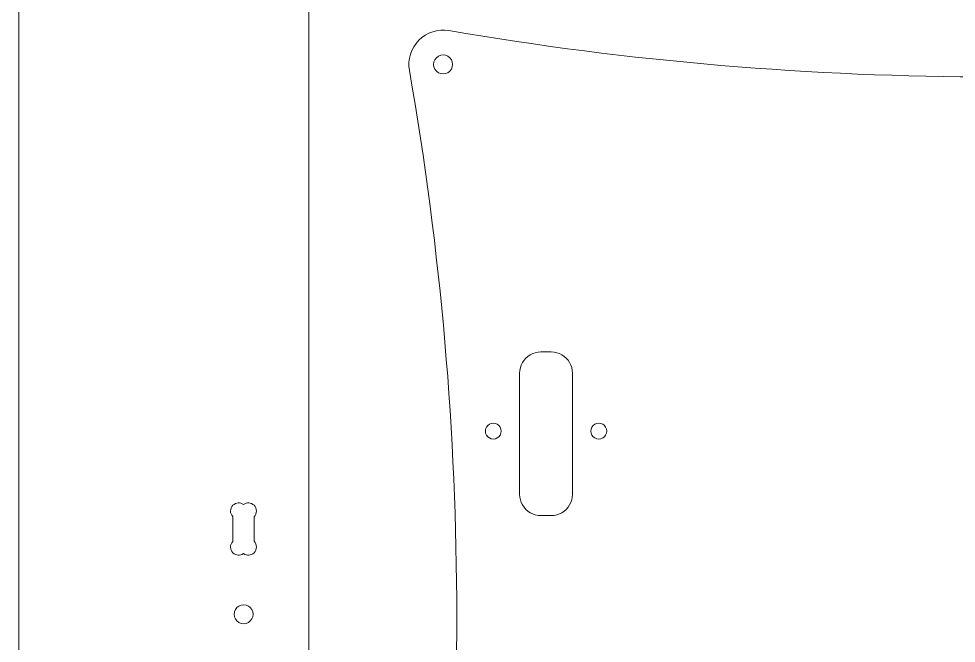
# Model space of a CAD drawing. Header units: millimetres. Extents: x -185 to 185, y -307 to 310.
# Drawn here: x -185 to -7.2, y -127.3 to -8.9 of the extents above; entities that cross this region are included whole.
import ezdxf

# ---------------------------------------------------------------- set-up
doc = ezdxf.new("R2010")
doc.units = ezdxf.units.MM
doc.header["$MEASUREMENT"] = 0
doc.layers.add('Layer 1', color=7, linetype='Continuous')
doc.layers.add('layer_1', color=7, linetype='Continuous')

msp = doc.modelspace()

# ---------------------------------------------------------------- linework, layer by layer
at = {"layer": 'Layer 1', "color": 250, "lineweight": 9}
for points, knots in [([(185.0211, -302.1421), (185.0211, -302.1421), (185.0211, 57.8579), (185.0211, 57.8579), (185.0211, 57.8579), (185.0211, 57.8579), (180.0211, 62.8579), (180.0211, 62.8579), (180.0211, 62.8579), (180.0211, 62.8579), (-179.9789, 62.8579), (-179.9789, 62.8579), (-179.9789, 62.8579), (-179.9789, 62.8579), (-184.9789, 57.8579), (-184.9789, 57.8579), (-184.9789, 57.8579), (-184.9789, 57.8579), (-184.9789, -302.3338), (-184.9789, -302.3338), (-184.9789, -302.3338), (-184.9789, -302.3338), (-179.9789, -307.1421), (-179.9789, -307.1421), (-179.9789, -307.1421), (-179.9789, -307.1421), (-159.9789, -307.1421), (-159.9789, -307.1421), (-159.9789, -307.1421), (-159.9789, -307.1421), (-157.9789, -305.1421), (-157.9789, -305.1421), (-157.9789, -305.1421), (-157.9789, -305.1421), (158.0211, -305.1421), (158.0211, -305.1421), (158.0211, -305.1421), (158.0211, -305.1421), (160.0211, -307.1421), (160.0211, -307.1421), (160.0211, -307.1421), (160.0211, -307.1421), (180.0211, -307.1421), (180.0211, -307.1421), (180.0211, -307.1421), (180.0211, -307.1421), (185.0211, -302.1421), (185.0211, -302.1421), (185.0211, -302.1421), (185.0211, -302.1421), (185.0211, -302.1421), (185.0211, -302.1421)], [0, 0, 0, 0, 0.07142857, 0.07142857, 0.07142857, 0.07142857, 0.14285714, 0.14285714, 0.14285714, 0.14285714, 0.21428571, 0.21428571, 0.21428571, 0.21428571, 0.28571429, 0.28571429, 0.28571429, 0.28571429, 0.35714286, 0.35714286, 0.35714286, 0.35714286, 0.42857143, 0.42857143, 0.42857143, 0.42857143, 0.5, 0.5, 0.5, 0.5, 0.57142857, 0.57142857, 0.57142857, 0.57142857, 0.64285714, 0.64285714, 0.64285714, 0.64285714, 0.71428571, 0.71428571, 0.71428571, 0.71428571, 0.78571429, 0.78571429, 0.78571429, 0.78571429, 0.85714286, 0.85714286, 0.85714286, 0.85714286, 1, 1, 1, 1]), ([(-144.374, -107.905), (-144.374, -107.905), (-144.374, -103.289), (-144.374, -103.289), (-144.374, -103.289), (-144.3904, -103.2726), (-144.4062, -103.256), (-144.4217, -103.239), (-144.4217, -103.239), (-144.9788, -102.6309), (-144.9629, -101.6859), (-144.374, -101.097), (-144.374, -101.097), (-143.8292, -100.5522), (-142.9797, -100.4978), (-142.374, -100.9338), (-142.374, -100.9338), (-141.7683, -100.4978), (-140.9188, -100.5522), (-140.374, -101.097), (-140.374, -101.097), (-139.7687, -101.7023), (-139.7687, -102.6837), (-140.374, -103.289), (-140.374, -103.289), (-140.374, -103.289), (-140.374, -107.905), (-140.374, -107.905), (-140.374, -107.905), (-139.7687, -108.5103), (-139.7687, -109.4917), (-140.374, -110.097), (-140.374, -110.097), (-140.9188, -110.6418), (-141.7683, -110.6962), (-142.374, -110.2602), (-142.374, -110.2602), (-142.9797, -110.6962), (-143.8292, -110.6418), (-144.374, -110.097), (-144.374, -110.097), (-144.9629, -109.5081), (-144.9788, -108.5631), (-144.4217, -107.955), (-144.4217, -107.955), (-144.4062, -107.938), (-144.3904, -107.9214), (-144.374, -107.905)], [0, 0, 0, 0, 0.07692308, 0.07692308, 0.07692308, 0.07692308, 0.15384615, 0.15384615, 0.15384615, 0.15384615, 0.23076923, 0.23076923, 0.23076923, 0.23076923, 0.30769231, 0.30769231, 0.30769231, 0.30769231, 0.38461538, 0.38461538, 0.38461538, 0.38461538, 0.46153846, 0.46153846, 0.46153846, 0.46153846, 0.53846154, 0.53846154, 0.53846154, 0.53846154, 0.61538462, 0.61538462, 0.61538462, 0.61538462, 0.69230769, 0.69230769, 0.69230769, 0.69230769, 0.76923077, 0.76923077, 0.76923077, 0.76923077, 0.84615385, 0.84615385, 0.84615385, 0.84615385, 1, 1, 1, 1])]:
    msp.add_open_spline(points, degree=3, knots=knots, dxfattribs=at)
at = {"layer": 'layer_1', "color": 250, "lineweight": 9}
for points, knots in [([(130.0211, -262.1421), (130.0211, -262.1421), (125.0211, -267.1421), (125.0211, -267.1421), (125.0211, -267.1421), (125.0211, -267.1421), (95.0211, -267.1421), (95.0211, -267.1421), (95.0211, -267.1421), (95.0211, -267.1421), (90.0211, -272.1421), (90.0211, -272.1421), (90.0211, -272.1421), (90.0211, -272.1421), (90.0211, -287.2076), (90.0211, -287.2076), (90.0211, -287.2076), (90.0211, -287.2076), (89.8591, -288.4384), (89.8591, -288.4384), (89.8591, -288.4384), (89.8591, -288.4384), (89.3587, -289.6464), (89.3587, -289.6464), (89.3587, -289.6464), (89.3587, -289.6464), (88.5627, -290.6837), (88.5627, -290.6837), (88.5627, -290.6837), (88.5627, -290.6837), (87.5254, -291.4797), (87.5254, -291.4797), (87.5254, -291.4797), (87.5254, -291.4797), (86.3174, -291.98), (86.3174, -291.98), (86.3174, -291.98), (86.3174, -291.98), (85.0211, -292.1507), (85.0211, -292.1507), (85.0211, -292.1507), (85.0211, -292.1507), (83.7248, -291.98), (83.7248, -291.98), (83.7248, -291.98), (83.7248, -291.98), (82.5168, -291.4797), (82.5168, -291.4797), (82.5168, -291.4797), (82.5168, -291.4797), (81.4795, -290.6837), (81.4795, -290.6837), (81.4795, -290.6837), (81.4795, -290.6837), (80.6835, -289.6464), (80.6835, -289.6464), (80.6835, -289.6464), (80.6835, -289.6464), (80.1831, -288.4384), (80.1831, -288.4384), (80.1831, -288.4384), (80.1831, -288.4384), (80.0211, -287.2076), (80.0211, -287.2076), (80.0211, -287.2076), (80.0211, -287.2076), (80.0211, -272.1421), (80.0211, -272.1421), (80.0211, -272.1421), (80.0211, -272.1421), (75.0211, -267.1421), (75.0211, -267.1421), (75.0211, -267.1421), (75.0211, -267.1421), (30.0211, -267.1421), (30.0211, -267.1421), (30.0211, -267.1421), (30.0211, -267.1421), (5.0211, -292.1421), (5.0211, -292.1421), (5.0211, -292.1421), (5.0211, -292.1421), (-4.9789, -292.1421), (-4.9789, -292.1421), (-4.9789, -292.1421), (-4.9789, -292.1421), (-29.9789, -267.1421), (-29.9789, -267.1421), (-29.9789, -267.1421), (-29.9789, -267.1421), (-74.9789, -267.1421), (-74.9789, -267.1421), (-74.9789, -267.1421), (-74.9789, -267.1421), (-79.9789, -272.1421), (-79.9789, -272.1421), (-79.9789, -272.1421), (-79.9789, -272.1421), (-79.9789, -287.2076), (-79.9789, -287.2076), (-79.9789, -287.2076), (-79.9789, -287.2076), (-80.1409, -288.4384), (-80.1409, -288.4384), (-80.1409, -288.4384), (-80.1409, -288.4384), (-80.6413, -289.6464), (-80.6413, -289.6464), (-80.6413, -289.6464), (-80.6413, -289.6464), (-81.4372, -290.6837), (-81.4372, -290.6837), (-81.4372, -290.6837), (-81.4372, -290.6837), (-82.4746, -291.4797), (-82.4746, -291.4797), (-82.4746, -291.4797), (-82.4746, -291.4797), (-83.6825, -291.98), (-83.6825, -291.98), (-83.6825, -291.98), (-83.6825, -291.98), (-84.9789, -292.1507), (-84.9789, -292.1507), (-84.9789, -292.1507), (-84.9789, -292.1507), (-86.2752, -291.98), (-86.2752, -291.98), (-86.2752, -291.98), (-86.2752, -291.98), (-87.4832, -291.4797), (-87.4832, -291.4797), (-87.4832, -291.4797), (-87.4832, -291.4797), (-88.5205, -290.6837), (-88.5205, -290.6837), (-88.5205, -290.6837), (-88.5205, -290.6837), (-89.3165, -289.6464), (-89.3165, -289.6464), (-89.3165, -289.6464), (-89.3165, -289.6464), (-89.8168, -288.4384), (-89.8168, -288.4384), (-89.8168, -288.4384), (-89.8168, -288.4384), (-89.9789, -287.2076), (-89.9789, -287.2076), (-89.9789, -287.2076), (-89.9789, -287.2076), (-89.9789, -272.1421), (-89.9789, -272.1421), (-89.9789, -272.1421), (-89.9789, -272.1421), (-94.9789, -267.1421), (-94.9789, -267.1421), (-94.9789, -267.1421), (-94.9789, -267.1421), (-124.9789, -267.1421), (-124.9789, -267.1421), (-124.9789, -267.1421), (-124.9789, -267.1421), (-129.9789, -262.1421), (-129.9789, -262.1421), (-129.9789, -262.1421), (-129.9789, -262.1421), (-129.9789, 17.8579), (-129.9789, 17.8579), (-129.9789, 17.8579), (-129.9789, 17.8579), (-124.9789, 22.8579), (-124.9789, 22.8579), (-124.9789, 22.8579), (-124.9789, 22.8579), (125.0211, 22.8579), (125.0211, 22.8579), (125.0211, 22.8579), (125.0211, 22.8579), (130.0211, 17.8579), (130.0211, 17.8579), (130.0211, 17.8579), (130.0211, 17.8579), (130.0211, -262.1421), (130.0211, -262.1421), (130.0211, -262.1421), (130.0211, -262.1421), (130.0211, -262.1421), (130.0211, -262.1421)], [0, 0, 0, 0, 0.02083333, 0.02083333, 0.02083333, 0.02083333, 0.04166667, 0.04166667, 0.04166667, 0.04166667, 0.0625, 0.0625, 0.0625, 0.0625, 0.08333333, 0.08333333, 0.08333333, 0.08333333, 0.10416667, 0.10416667, 0.10416667, 0.10416667, 0.125, 0.125, 0.125, 0.125, 0.14583333, 0.14583333, 0.14583333, 0.14583333, 0.16666667, 0.16666667, 0.16666667, 0.16666667, 0.1875, 0.1875, 0.1875, 0.1875, 0.20833333, 0.20833333, 0.20833333, 0.20833333, 0.22916667, 0.22916667, 0.22916667, 0.22916667, 0.25, 0.25, 0.25, 0.25, 0.27083333, 0.27083333, 0.27083333, 0.27083333, 0.29166667, 0.29166667, 0.29166667, 0.29166667, 0.3125, 0.3125, 0.3125, 0.3125, 0.33333333, 0.33333333, 0.33333333, 0.33333333, 0.35416667, 0.35416667, 0.35416667, 0.35416667, 0.375, 0.375, 0.375, 0.375, 0.39583333, 0.39583333, 0.39583333, 0.39583333, 0.41666667, 0.41666667, 0.41666667, 0.41666667, 0.4375, 0.4375, 0.4375, 0.4375, 0.45833333, 0.45833333, 0.45833333, 0.45833333, 0.47916667, 0.47916667, 0.47916667, 0.47916667, 0.5, 0.5, 0.5, 0.5, 0.52083333, 0.52083333, 0.52083333, 0.52083333, 0.54166667, 0.54166667, 0.54166667, 0.54166667, 0.5625, 0.5625, 0.5625, 0.5625, 0.58333333, 0.58333333, 0.58333333, 0.58333333, 0.60416667, 0.60416667, 0.60416667, 0.60416667, 0.625, 0.625, 0.625, 0.625, 0.64583333, 0.64583333, 0.64583333, 0.64583333, 0.66666667, 0.66666667, 0.66666667, 0.66666667, 0.6875, 0.6875, 0.6875, 0.6875, 0.70833333, 0.70833333, 0.70833333, 0.70833333, 0.72916667, 0.72916667, 0.72916667, 0.72916667, 0.75, 0.75, 0.75, 0.75, 0.77083333, 0.77083333, 0.77083333, 0.77083333, 0.79166667, 0.79166667, 0.79166667, 0.79166667, 0.8125, 0.8125, 0.8125, 0.8125, 0.83333333, 0.83333333, 0.83333333, 0.83333333, 0.85416667, 0.85416667, 0.85416667, 0.85416667, 0.875, 0.875, 0.875, 0.875, 0.89583333, 0.89583333, 0.89583333, 0.89583333, 0.91666667, 0.91666667, 0.91666667, 0.91666667, 0.9375, 0.9375, 0.9375, 0.9375, 0.95833333, 0.95833333, 0.95833333, 0.95833333, 1, 1, 1, 1]), ([(110.9197, -225.5295), (100.0595, -156.9752), (100.0617, -87.118), (110.9197, -18.5634), (110.9197, -18.5634), (111.2471, -16.494), (110.5589, -14.3951), (109.0683, -12.9228), (109.0683, -12.9228), (107.5777, -11.4504), (105.4711, -10.7862), (103.4058, -11.1391), (103.4058, -11.1391), (34.9642, -22.8252), (-34.986, -22.8157), (-103.4258, -11.1186), (-103.4258, -11.1186), (-105.5097, -10.7628), (-107.6349, -11.4407), (-109.1264, -12.9388), (-109.1264, -12.9388), (-110.618, -14.4369), (-111.2885, -16.5645), (-110.9236, -18.6467), (-110.9236, -18.6467), (-98.9461, -87.0448), (-98.9488, -157.0268), (-110.9236, -225.4253), (-110.9236, -225.4253), (-111.2874, -227.5056), (-110.6199, -229.6314), (-109.1308, -231.1289), (-109.1308, -231.1289), (-107.6417, -232.6264), (-105.5202, -233.3078), (-103.4379, -232.9555), (-103.4379, -232.9555), (-34.9793, -221.3859), (34.9576, -221.3884), (103.4167, -232.9555), (103.4167, -232.9555), (105.4807, -233.304), (107.5847, -232.6389), (109.0722, -231.1662), (109.0722, -231.1662), (110.5597, -229.6935), (111.2475, -227.5968), (110.9197, -225.5295), (110.9197, -225.5295), (110.9197, -225.5295), (110.9197, -225.5295), (110.9197, -225.5295)], [0, 0, 0, 0, 0.07142857, 0.07142857, 0.07142857, 0.07142857, 0.14285714, 0.14285714, 0.14285714, 0.14285714, 0.21428571, 0.21428571, 0.21428571, 0.21428571, 0.28571429, 0.28571429, 0.28571429, 0.28571429, 0.35714286, 0.35714286, 0.35714286, 0.35714286, 0.42857143, 0.42857143, 0.42857143, 0.42857143, 0.5, 0.5, 0.5, 0.5, 0.57142857, 0.57142857, 0.57142857, 0.57142857, 0.64285714, 0.64285714, 0.64285714, 0.64285714, 0.71428571, 0.71428571, 0.71428571, 0.71428571, 0.78571429, 0.78571429, 0.78571429, 0.78571429, 0.85714286, 0.85714286, 0.85714286, 0.85714286, 1, 1, 1, 1]), ([(-103.2483, -16.2529), (-103.2483, -16.2529), (-102.9622, -16.6257), (-102.9622, -16.6257), (-102.9622, -16.6257), (-102.9622, -16.6257), (-102.7824, -17.0598), (-102.7824, -17.0598), (-102.7824, -17.0598), (-102.7824, -17.0598), (-102.721, -17.5257), (-102.721, -17.5257), (-102.721, -17.5257), (-102.721, -17.5257), (-102.7824, -17.9916), (-102.7824, -17.9916), (-102.7824, -17.9916), (-102.7824, -17.9916), (-102.9622, -18.4257), (-102.9622, -18.4257), (-102.9622, -18.4257), (-102.9622, -18.4257), (-103.2483, -18.7985), (-103.2483, -18.7985), (-103.2483, -18.7985), (-103.2483, -18.7985), (-103.621, -19.0845), (-103.621, -19.0845), (-103.621, -19.0845), (-103.621, -19.0845), (-104.0552, -19.2644), (-104.0552, -19.2644), (-104.0552, -19.2644), (-104.0552, -19.2644), (-104.521, -19.3257), (-104.521, -19.3257), (-104.521, -19.3257), (-104.521, -19.3257), (-104.9869, -19.2644), (-104.9869, -19.2644), (-104.9869, -19.2644), (-104.9869, -19.2644), (-105.421, -19.0845), (-105.421, -19.0845), (-105.421, -19.0845), (-105.421, -19.0845), (-105.7938, -18.7985), (-105.7938, -18.7985), (-105.7938, -18.7985), (-105.7938, -18.7985), (-106.0799, -18.4257), (-106.0799, -18.4257), (-106.0799, -18.4257), (-106.0799, -18.4257), (-106.2597, -17.9916), (-106.2597, -17.9916), (-106.2597, -17.9916), (-106.2597, -17.9916), (-106.321, -17.5257), (-106.321, -17.5257), (-106.321, -17.5257), (-106.321, -17.5257), (-106.2597, -17.0598), (-106.2597, -17.0598), (-106.2597, -17.0598), (-106.2597, -17.0598), (-106.0799, -16.6257), (-106.0799, -16.6257), (-106.0799, -16.6257), (-106.0799, -16.6257), (-105.7938, -16.2529), (-105.7938, -16.2529), (-105.7938, -16.2529), (-105.7938, -16.2529), (-105.421, -15.9668), (-105.421, -15.9668), (-105.421, -15.9668), (-105.421, -15.9668), (-104.9869, -15.787), (-104.9869, -15.787), (-104.9869, -15.787), (-104.9869, -15.787), (-104.521, -15.7257), (-104.521, -15.7257), (-104.521, -15.7257), (-104.521, -15.7257), (-104.0552, -15.787), (-104.0552, -15.787), (-104.0552, -15.787), (-104.0552, -15.787), (-103.621, -15.9668), (-103.621, -15.9668), (-103.621, -15.9668), (-103.621, -15.9668), (-103.2483, -16.2529), (-103.2483, -16.2529), (-103.2483, -16.2529), (-103.2483, -16.2529), (-103.2483, -16.2529), (-103.2483, -16.2529)], [0, 0, 0, 0, 0.03846154, 0.03846154, 0.03846154, 0.03846154, 0.07692308, 0.07692308, 0.07692308, 0.07692308, 0.11538462, 0.11538462, 0.11538462, 0.11538462, 0.15384615, 0.15384615, 0.15384615, 0.15384615, 0.19230769, 0.19230769, 0.19230769, 0.19230769, 0.23076923, 0.23076923, 0.23076923, 0.23076923, 0.26923077, 0.26923077, 0.26923077, 0.26923077, 0.30769231, 0.30769231, 0.30769231, 0.30769231, 0.34615385, 0.34615385, 0.34615385, 0.34615385, 0.38461538, 0.38461538, 0.38461538, 0.38461538, 0.42307692, 0.42307692, 0.42307692, 0.42307692, 0.46153846, 0.46153846, 0.46153846, 0.46153846, 0.5, 0.5, 0.5, 0.5, 0.53846154, 0.53846154, 0.53846154, 0.53846154, 0.57692308, 0.57692308, 0.57692308, 0.57692308, 0.61538462, 0.61538462, 0.61538462, 0.61538462, 0.65384615, 0.65384615, 0.65384615, 0.65384615, 0.69230769, 0.69230769, 0.69230769, 0.69230769, 0.73076923, 0.73076923, 0.73076923, 0.73076923, 0.76923077, 0.76923077, 0.76923077, 0.76923077, 0.80769231, 0.80769231, 0.80769231, 0.80769231, 0.84615385, 0.84615385, 0.84615385, 0.84615385, 0.88461538, 0.88461538, 0.88461538, 0.88461538, 0.92307692, 0.92307692, 0.92307692, 0.92307692, 1, 1, 1, 1]), ([(-81.5756, -72.8626), (-81.5756, -72.8626), (-81.1823, -73.2076), (-81.1823, -73.2076), (-81.1823, -73.2076), (-81.1823, -73.2076), (-80.8373, -73.601), (-80.8373, -73.601), (-80.8373, -73.601), (-80.8373, -73.601), (-80.5466, -74.0361), (-80.5466, -74.0361), (-80.5466, -74.0361), (-80.5466, -74.0361), (-80.3152, -74.5053), (-80.3152, -74.5053), (-80.3152, -74.5053), (-80.3152, -74.5053), (-80.147, -75.0008), (-80.147, -75.0008), (-80.147, -75.0008), (-80.147, -75.0008), (-80.0449, -75.514), (-80.0449, -75.514), (-80.0449, -75.514), (-80.0449, -75.514), (-80.0107, -76.0361), (-80.0107, -76.0361), (-80.0107, -76.0361), (-80.0107, -76.0361), (-80.0107, -99.0361), (-80.0107, -99.0361), (-80.0107, -99.0361), (-80.0107, -99.0361), (-80.0449, -99.5582), (-80.0449, -99.5582), (-80.0449, -99.5582), (-80.0449, -99.5582), (-80.147, -100.0713), (-80.147, -100.0713), (-80.147, -100.0713), (-80.147, -100.0713), (-80.3152, -100.5668), (-80.3152, -100.5668), (-80.3152, -100.5668), (-80.3152, -100.5668), (-80.5466, -101.0361), (-80.5466, -101.0361), (-80.5466, -101.0361), (-80.5466, -101.0361), (-80.8373, -101.4711), (-80.8373, -101.4711), (-80.8373, -101.4711), (-80.8373, -101.4711), (-81.1823, -101.8645), (-81.1823, -101.8645), (-81.1823, -101.8645), (-81.1823, -101.8645), (-81.5756, -102.2095), (-81.5756, -102.2095), (-81.5756, -102.2095), (-81.5756, -102.2095), (-82.0107, -102.5002), (-82.0107, -102.5002), (-82.0107, -102.5002), (-82.0107, -102.5002), (-82.4799, -102.7316), (-82.4799, -102.7316), (-82.4799, -102.7316), (-82.4799, -102.7316), (-82.9754, -102.8998), (-82.9754, -102.8998), (-82.9754, -102.8998), (-82.9754, -102.8998), (-83.4886, -103.0018), (-83.4886, -103.0018), (-83.4886, -103.0018), (-83.4886, -103.0018), (-84.0107, -103.0361), (-84.0107, -103.0361), (-84.0107, -103.0361), (-84.0107, -103.0361), (-86.0107, -103.0361), (-86.0107, -103.0361), (-86.0107, -103.0361), (-86.0107, -103.0361), (-86.5328, -103.0018), (-86.5328, -103.0018), (-86.5328, -103.0018), (-86.5328, -103.0018), (-87.046, -102.8998), (-87.046, -102.8998), (-87.046, -102.8998), (-87.046, -102.8998), (-87.5414, -102.7316), (-87.5414, -102.7316), (-87.5414, -102.7316), (-87.5414, -102.7316), (-88.0107, -102.5002), (-88.0107, -102.5002), (-88.0107, -102.5002), (-88.0107, -102.5002), (-88.4457, -102.2095), (-88.4457, -102.2095), (-88.4457, -102.2095), (-88.4457, -102.2095), (-88.8391, -101.8645), (-88.8391, -101.8645), (-88.8391, -101.8645), (-88.8391, -101.8645), (-89.1841, -101.4711), (-89.1841, -101.4711), (-89.1841, -101.4711), (-89.1841, -101.4711), (-89.4748, -101.0361), (-89.4748, -101.0361), (-89.4748, -101.0361), (-89.4748, -101.0361), (-89.7062, -100.5668), (-89.7062, -100.5668), (-89.7062, -100.5668), (-89.7062, -100.5668), (-89.8744, -100.0713), (-89.8744, -100.0713), (-89.8744, -100.0713), (-89.8744, -100.0713), (-89.9765, -99.5582), (-89.9765, -99.5582), (-89.9765, -99.5582), (-89.9765, -99.5582), (-90.0107, -99.0361), (-90.0107, -99.0361), (-90.0107, -99.0361), (-90.0107, -99.0361), (-90.0107, -76.0361), (-90.0107, -76.0361), (-90.0107, -76.0361), (-90.0107, -76.0361), (-89.9765, -75.514), (-89.9765, -75.514), (-89.9765, -75.514), (-89.9765, -75.514), (-89.8744, -75.0008), (-89.8744, -75.0008), (-89.8744, -75.0008), (-89.8744, -75.0008), (-89.7062, -74.5053), (-89.7062, -74.5053), (-89.7062, -74.5053), (-89.7062, -74.5053), (-89.4748, -74.0361), (-89.4748, -74.0361), (-89.4748, -74.0361), (-89.4748, -74.0361), (-89.1841, -73.601), (-89.1841, -73.601), (-89.1841, -73.601), (-89.1841, -73.601), (-88.8391, -73.2076), (-88.8391, -73.2076), (-88.8391, -73.2076), (-88.8391, -73.2076), (-88.4457, -72.8626), (-88.4457, -72.8626), (-88.4457, -72.8626), (-88.4457, -72.8626), (-88.0107, -72.572), (-88.0107, -72.572), (-88.0107, -72.572), (-88.0107, -72.572), (-87.5414, -72.3405), (-87.5414, -72.3405), (-87.5414, -72.3405), (-87.5414, -72.3405), (-87.046, -72.1724), (-87.046, -72.1724), (-87.046, -72.1724), (-87.046, -72.1724), (-86.5328, -72.0703), (-86.5328, -72.0703), (-86.5328, -72.0703), (-86.5328, -72.0703), (-86.0107, -72.0361), (-86.0107, -72.0361), (-86.0107, -72.0361), (-86.0107, -72.0361), (-84.0107, -72.0361), (-84.0107, -72.0361), (-84.0107, -72.0361), (-84.0107, -72.0361), (-83.4886, -72.0703), (-83.4886, -72.0703), (-83.4886, -72.0703), (-83.4886, -72.0703), (-82.9754, -72.1724), (-82.9754, -72.1724), (-82.9754, -72.1724), (-82.9754, -72.1724), (-82.4799, -72.3405), (-82.4799, -72.3405), (-82.4799, -72.3405), (-82.4799, -72.3405), (-82.0107, -72.572), (-82.0107, -72.572), (-82.0107, -72.572), (-82.0107, -72.572), (-81.5756, -72.8626), (-81.5756, -72.8626), (-81.5756, -72.8626), (-81.5756, -72.8626), (-81.5756, -72.8626), (-81.5756, -72.8626)], [0, 0, 0, 0, 0.01851852, 0.01851852, 0.01851852, 0.01851852, 0.03703704, 0.03703704, 0.03703704, 0.03703704, 0.05555556, 0.05555556, 0.05555556, 0.05555556, 0.07407407, 0.07407407, 0.07407407, 0.07407407, 0.09259259, 0.09259259, 0.09259259, 0.09259259, 0.11111111, 0.11111111, 0.11111111, 0.11111111, 0.12962963, 0.12962963, 0.12962963, 0.12962963, 0.14814815, 0.14814815, 0.14814815, 0.14814815, 0.16666667, 0.16666667, 0.16666667, 0.16666667, 0.18518519, 0.18518519, 0.18518519, 0.18518519, 0.2037037, 0.2037037, 0.2037037, 0.2037037, 0.22222222, 0.22222222, 0.22222222, 0.22222222, 0.24074074, 0.24074074, 0.24074074, 0.24074074, 0.25925926, 0.25925926, 0.25925926, 0.25925926, 0.27777778, 0.27777778, 0.27777778, 0.27777778, 0.2962963, 0.2962963, 0.2962963, 0.2962963, 0.31481481, 0.31481481, 0.31481481, 0.31481481, 0.33333333, 0.33333333, 0.33333333, 0.33333333, 0.35185185, 0.35185185, 0.35185185, 0.35185185, 0.37037037, 0.37037037, 0.37037037, 0.37037037, 0.38888889, 0.38888889, 0.38888889, 0.38888889, 0.40740741, 0.40740741, 0.40740741, 0.40740741, 0.42592593, 0.42592593, 0.42592593, 0.42592593, 0.44444444, 0.44444444, 0.44444444, 0.44444444, 0.46296296, 0.46296296, 0.46296296, 0.46296296, 0.48148148, 0.48148148, 0.48148148, 0.48148148, 0.5, 0.5, 0.5, 0.5, 0.51851852, 0.51851852, 0.51851852, 0.51851852, 0.53703704, 0.53703704, 0.53703704, 0.53703704, 0.55555556, 0.55555556, 0.55555556, 0.55555556, 0.57407407, 0.57407407, 0.57407407, 0.57407407, 0.59259259, 0.59259259, 0.59259259, 0.59259259, 0.61111111, 0.61111111, 0.61111111, 0.61111111, 0.62962963, 0.62962963, 0.62962963, 0.62962963, 0.64814815, 0.64814815, 0.64814815, 0.64814815, 0.66666667, 0.66666667, 0.66666667, 0.66666667, 0.68518519, 0.68518519, 0.68518519, 0.68518519, 0.7037037, 0.7037037, 0.7037037, 0.7037037, 0.72222222, 0.72222222, 0.72222222, 0.72222222, 0.74074074, 0.74074074, 0.74074074, 0.74074074, 0.75925926, 0.75925926, 0.75925926, 0.75925926, 0.77777778, 0.77777778, 0.77777778, 0.77777778, 0.7962963, 0.7962963, 0.7962963, 0.7962963, 0.81481481, 0.81481481, 0.81481481, 0.81481481, 0.83333333, 0.83333333, 0.83333333, 0.83333333, 0.85185185, 0.85185185, 0.85185185, 0.85185185, 0.87037037, 0.87037037, 0.87037037, 0.87037037, 0.88888889, 0.88888889, 0.88888889, 0.88888889, 0.90740741, 0.90740741, 0.90740741, 0.90740741, 0.92592593, 0.92592593, 0.92592593, 0.92592593, 0.94444444, 0.94444444, 0.94444444, 0.94444444, 0.96296296, 0.96296296, 0.96296296, 0.96296296, 1, 1, 1, 1]), ([(-93.95, -85.9754), (-93.95, -85.9754), (-93.7116, -86.2861), (-93.7116, -86.2861), (-93.7116, -86.2861), (-93.7116, -86.2861), (-93.5618, -86.6478), (-93.5618, -86.6478), (-93.5618, -86.6478), (-93.5618, -86.6478), (-93.5107, -87.0361), (-93.5107, -87.0361), (-93.5107, -87.0361), (-93.5107, -87.0361), (-93.5618, -87.4243), (-93.5618, -87.4243), (-93.5618, -87.4243), (-93.5618, -87.4243), (-93.7116, -87.7861), (-93.7116, -87.7861), (-93.7116, -87.7861), (-93.7116, -87.7861), (-93.95, -88.0967), (-93.95, -88.0967), (-93.95, -88.0967), (-93.95, -88.0967), (-94.2607, -88.3351), (-94.2607, -88.3351), (-94.2607, -88.3351), (-94.2607, -88.3351), (-94.6225, -88.4849), (-94.6225, -88.4849), (-94.6225, -88.4849), (-94.6225, -88.4849), (-95.0107, -88.5361), (-95.0107, -88.5361), (-95.0107, -88.5361), (-95.0107, -88.5361), (-95.3989, -88.4849), (-95.3989, -88.4849), (-95.3989, -88.4849), (-95.3989, -88.4849), (-95.7607, -88.3351), (-95.7607, -88.3351), (-95.7607, -88.3351), (-95.7607, -88.3351), (-96.0713, -88.0967), (-96.0713, -88.0967), (-96.0713, -88.0967), (-96.0713, -88.0967), (-96.3097, -87.7861), (-96.3097, -87.7861), (-96.3097, -87.7861), (-96.3097, -87.7861), (-96.4596, -87.4243), (-96.4596, -87.4243), (-96.4596, -87.4243), (-96.4596, -87.4243), (-96.5107, -87.0361), (-96.5107, -87.0361), (-96.5107, -87.0361), (-96.5107, -87.0361), (-96.4596, -86.6478), (-96.4596, -86.6478), (-96.4596, -86.6478), (-96.4596, -86.6478), (-96.3097, -86.2861), (-96.3097, -86.2861), (-96.3097, -86.2861), (-96.3097, -86.2861), (-96.0713, -85.9754), (-96.0713, -85.9754), (-96.0713, -85.9754), (-96.0713, -85.9754), (-95.7607, -85.737), (-95.7607, -85.737), (-95.7607, -85.737), (-95.7607, -85.737), (-95.3989, -85.5872), (-95.3989, -85.5872), (-95.3989, -85.5872), (-95.3989, -85.5872), (-95.0107, -85.5361), (-95.0107, -85.5361), (-95.0107, -85.5361), (-95.0107, -85.5361), (-94.6225, -85.5872), (-94.6225, -85.5872), (-94.6225, -85.5872), (-94.6225, -85.5872), (-94.2607, -85.737), (-94.2607, -85.737), (-94.2607, -85.737), (-94.2607, -85.737), (-93.95, -85.9754), (-93.95, -85.9754), (-93.95, -85.9754), (-93.95, -85.9754), (-93.95, -85.9754), (-93.95, -85.9754)], [0, 0, 0, 0, 0.03846154, 0.03846154, 0.03846154, 0.03846154, 0.07692308, 0.07692308, 0.07692308, 0.07692308, 0.11538462, 0.11538462, 0.11538462, 0.11538462, 0.15384615, 0.15384615, 0.15384615, 0.15384615, 0.19230769, 0.19230769, 0.19230769, 0.19230769, 0.23076923, 0.23076923, 0.23076923, 0.23076923, 0.26923077, 0.26923077, 0.26923077, 0.26923077, 0.30769231, 0.30769231, 0.30769231, 0.30769231, 0.34615385, 0.34615385, 0.34615385, 0.34615385, 0.38461538, 0.38461538, 0.38461538, 0.38461538, 0.42307692, 0.42307692, 0.42307692, 0.42307692, 0.46153846, 0.46153846, 0.46153846, 0.46153846, 0.5, 0.5, 0.5, 0.5, 0.53846154, 0.53846154, 0.53846154, 0.53846154, 0.57692308, 0.57692308, 0.57692308, 0.57692308, 0.61538462, 0.61538462, 0.61538462, 0.61538462, 0.65384615, 0.65384615, 0.65384615, 0.65384615, 0.69230769, 0.69230769, 0.69230769, 0.69230769, 0.73076923, 0.73076923, 0.73076923, 0.73076923, 0.76923077, 0.76923077, 0.76923077, 0.76923077, 0.80769231, 0.80769231, 0.80769231, 0.80769231, 0.84615385, 0.84615385, 0.84615385, 0.84615385, 0.88461538, 0.88461538, 0.88461538, 0.88461538, 0.92307692, 0.92307692, 0.92307692, 0.92307692, 1, 1, 1, 1]), ([(-73.7116, -86.2861), (-73.7116, -86.2861), (-73.5618, -86.6478), (-73.5618, -86.6478), (-73.5618, -86.6478), (-73.5618, -86.6478), (-73.5107, -87.0361), (-73.5107, -87.0361), (-73.5107, -87.0361), (-73.5107, -87.0361), (-73.5618, -87.4243), (-73.5618, -87.4243), (-73.5618, -87.4243), (-73.5618, -87.4243), (-73.7116, -87.7861), (-73.7116, -87.7861), (-73.7116, -87.7861), (-73.7116, -87.7861), (-73.95, -88.0967), (-73.95, -88.0967), (-73.95, -88.0967), (-73.95, -88.0967), (-74.2607, -88.3351), (-74.2607, -88.3351), (-74.2607, -88.3351), (-74.2607, -88.3351), (-74.6225, -88.4849), (-74.6225, -88.4849), (-74.6225, -88.4849), (-74.6225, -88.4849), (-75.0107, -88.5361), (-75.0107, -88.5361), (-75.0107, -88.5361), (-75.0107, -88.5361), (-75.3989, -88.4849), (-75.3989, -88.4849), (-75.3989, -88.4849), (-75.3989, -88.4849), (-75.7607, -88.3351), (-75.7607, -88.3351), (-75.7607, -88.3351), (-75.7607, -88.3351), (-76.0713, -88.0967), (-76.0713, -88.0967), (-76.0713, -88.0967), (-76.0713, -88.0967), (-76.3097, -87.7861), (-76.3097, -87.7861), (-76.3097, -87.7861), (-76.3097, -87.7861), (-76.4596, -87.4243), (-76.4596, -87.4243), (-76.4596, -87.4243), (-76.4596, -87.4243), (-76.5107, -87.0361), (-76.5107, -87.0361), (-76.5107, -87.0361), (-76.5107, -87.0361), (-76.4596, -86.6478), (-76.4596, -86.6478), (-76.4596, -86.6478), (-76.4596, -86.6478), (-76.3097, -86.2861), (-76.3097, -86.2861), (-76.3097, -86.2861), (-76.3097, -86.2861), (-76.0713, -85.9754), (-76.0713, -85.9754), (-76.0713, -85.9754), (-76.0713, -85.9754), (-75.7607, -85.737), (-75.7607, -85.737), (-75.7607, -85.737), (-75.7607, -85.737), (-75.3989, -85.5872), (-75.3989, -85.5872), (-75.3989, -85.5872), (-75.3989, -85.5872), (-75.0107, -85.5361), (-75.0107, -85.5361), (-75.0107, -85.5361), (-75.0107, -85.5361), (-74.6225, -85.5872), (-74.6225, -85.5872), (-74.6225, -85.5872), (-74.6225, -85.5872), (-74.2607, -85.737), (-74.2607, -85.737), (-74.2607, -85.737), (-74.2607, -85.737), (-73.95, -85.9754), (-73.95, -85.9754), (-73.95, -85.9754), (-73.95, -85.9754), (-73.7116, -86.2861), (-73.7116, -86.2861), (-73.7116, -86.2861), (-73.7116, -86.2861), (-73.7116, -86.2861), (-73.7116, -86.2861)], [0, 0, 0, 0, 0.03846154, 0.03846154, 0.03846154, 0.03846154, 0.07692308, 0.07692308, 0.07692308, 0.07692308, 0.11538462, 0.11538462, 0.11538462, 0.11538462, 0.15384615, 0.15384615, 0.15384615, 0.15384615, 0.19230769, 0.19230769, 0.19230769, 0.19230769, 0.23076923, 0.23076923, 0.23076923, 0.23076923, 0.26923077, 0.26923077, 0.26923077, 0.26923077, 0.30769231, 0.30769231, 0.30769231, 0.30769231, 0.34615385, 0.34615385, 0.34615385, 0.34615385, 0.38461538, 0.38461538, 0.38461538, 0.38461538, 0.42307692, 0.42307692, 0.42307692, 0.42307692, 0.46153846, 0.46153846, 0.46153846, 0.46153846, 0.5, 0.5, 0.5, 0.5, 0.53846154, 0.53846154, 0.53846154, 0.53846154, 0.57692308, 0.57692308, 0.57692308, 0.57692308, 0.61538462, 0.61538462, 0.61538462, 0.61538462, 0.65384615, 0.65384615, 0.65384615, 0.65384615, 0.69230769, 0.69230769, 0.69230769, 0.69230769, 0.73076923, 0.73076923, 0.73076923, 0.73076923, 0.76923077, 0.76923077, 0.76923077, 0.76923077, 0.80769231, 0.80769231, 0.80769231, 0.80769231, 0.84615385, 0.84615385, 0.84615385, 0.84615385, 0.88461538, 0.88461538, 0.88461538, 0.88461538, 0.92307692, 0.92307692, 0.92307692, 0.92307692, 1, 1, 1, 1]), ([(-142.8144, -123.4888), (-142.8144, -123.4888), (-143.2485, -123.3091), (-143.2485, -123.3091), (-143.2485, -123.3091), (-143.2485, -123.3091), (-143.6213, -123.0231), (-143.6213, -123.0231), (-143.6213, -123.0231), (-143.6213, -123.0231), (-143.9075, -122.6503), (-143.9075, -122.6503), (-143.9075, -122.6503), (-143.9075, -122.6503), (-144.0873, -122.2162), (-144.0873, -122.2162), (-144.0873, -122.2162), (-144.0873, -122.2162), (-144.1487, -121.7504), (-144.1487, -121.7504), (-144.1487, -121.7504), (-144.1487, -121.7504), (-144.0875, -121.2845), (-144.0875, -121.2845), (-144.0875, -121.2845), (-144.0875, -121.2845), (-143.9077, -120.8503), (-143.9077, -120.8503), (-143.9077, -120.8503), (-143.9077, -120.8503), (-143.6217, -120.4775), (-143.6217, -120.4775), (-143.6217, -120.4775), (-143.6217, -120.4775), (-143.249, -120.1914), (-143.249, -120.1914), (-143.249, -120.1914), (-143.249, -120.1914), (-142.8149, -120.0115), (-142.8149, -120.0115), (-142.8149, -120.0115), (-142.8149, -120.0115), (-142.349, -119.9501), (-142.349, -119.9501), (-142.349, -119.9501), (-142.349, -119.9501), (-141.8831, -120.0114), (-141.8831, -120.0114), (-141.8831, -120.0114), (-141.8831, -120.0114), (-141.449, -120.1911), (-141.449, -120.1911), (-141.449, -120.1911), (-141.449, -120.1911), (-141.0761, -120.4771), (-141.0761, -120.4771), (-141.0761, -120.4771), (-141.0761, -120.4771), (-140.79, -120.8499), (-140.79, -120.8499), (-140.79, -120.8499), (-140.79, -120.8499), (-140.6101, -121.284), (-140.6101, -121.284), (-140.6101, -121.284), (-140.6101, -121.284), (-140.5487, -121.7499), (-140.5487, -121.7499), (-140.5487, -121.7499), (-140.5487, -121.7499), (-140.61, -122.2157), (-140.61, -122.2157), (-140.61, -122.2157), (-140.61, -122.2157), (-140.7898, -122.6499), (-140.7898, -122.6499), (-140.7898, -122.6499), (-140.7898, -122.6499), (-141.0758, -123.0227), (-141.0758, -123.0227), (-141.0758, -123.0227), (-141.0758, -123.0227), (-141.4485, -123.3088), (-141.4485, -123.3088), (-141.4485, -123.3088), (-141.4485, -123.3088), (-141.8826, -123.4887), (-141.8826, -123.4887), (-141.8826, -123.4887), (-141.8826, -123.4887), (-142.3485, -123.5501), (-142.3485, -123.5501), (-142.3485, -123.5501), (-142.3485, -123.5501), (-142.8144, -123.4888), (-142.8144, -123.4888), (-142.8144, -123.4888), (-142.8144, -123.4888), (-142.8144, -123.4888), (-142.8144, -123.4888)], [0, 0, 0, 0, 0.03846154, 0.03846154, 0.03846154, 0.03846154, 0.07692308, 0.07692308, 0.07692308, 0.07692308, 0.11538462, 0.11538462, 0.11538462, 0.11538462, 0.15384615, 0.15384615, 0.15384615, 0.15384615, 0.19230769, 0.19230769, 0.19230769, 0.19230769, 0.23076923, 0.23076923, 0.23076923, 0.23076923, 0.26923077, 0.26923077, 0.26923077, 0.26923077, 0.30769231, 0.30769231, 0.30769231, 0.30769231, 0.34615385, 0.34615385, 0.34615385, 0.34615385, 0.38461538, 0.38461538, 0.38461538, 0.38461538, 0.42307692, 0.42307692, 0.42307692, 0.42307692, 0.46153846, 0.46153846, 0.46153846, 0.46153846, 0.5, 0.5, 0.5, 0.5, 0.53846154, 0.53846154, 0.53846154, 0.53846154, 0.57692308, 0.57692308, 0.57692308, 0.57692308, 0.61538462, 0.61538462, 0.61538462, 0.61538462, 0.65384615, 0.65384615, 0.65384615, 0.65384615, 0.69230769, 0.69230769, 0.69230769, 0.69230769, 0.73076923, 0.73076923, 0.73076923, 0.73076923, 0.76923077, 0.76923077, 0.76923077, 0.76923077, 0.80769231, 0.80769231, 0.80769231, 0.80769231, 0.84615385, 0.84615385, 0.84615385, 0.84615385, 0.88461538, 0.88461538, 0.88461538, 0.88461538, 0.92307692, 0.92307692, 0.92307692, 0.92307692, 1, 1, 1, 1])]:
    msp.add_open_spline(points, degree=3, knots=knots, dxfattribs=at)

doc.saveas('drawing.dxf')
